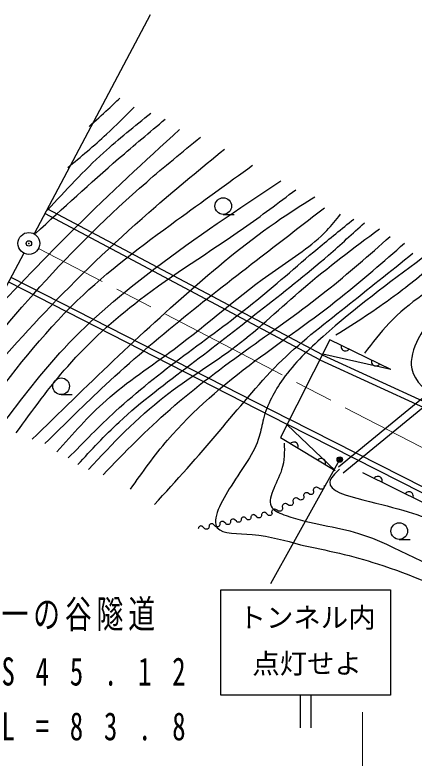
# Model space of a CAD drawing. Units: millimetres, scale not verified. Extents: x 40000 to 680000, y 20000 to 380000.
# Drawn here: x 79830 to 116266, y 250447 to 318247 of the extents above; entities that cross this region are included whole.
import ezdxf
from ezdxf.enums import TextEntityAlignment as Align

# ---------------------------------------------------------------- set-up
doc = ezdxf.new("R2010")
doc.units = ezdxf.units.MM
doc.header["$LTSCALE"] = 1000
doc.header["$PDMODE"] = 32
doc.header["$PDSIZE"] = 500
doc.linetypes.add('CHAIN', pattern=[18.5, 12, -1.5, 3.5, -1.5])
for name, color, linetype, lineweight in [('M-BGD', 7, 'Continuous', 25), ('M-BMK', 2, 'CHAIN', 13), ('M-BMK-SRVR', 3, 'Continuous', 25), ('M-STR-HTXT', 7, 'Continuous', 13), ('M-STR-STRC', 7, 'Continuous', 25)]:
    doc.layers.add(name, color=color, linetype=linetype, lineweight=lineweight)
doc.layers.add('M-OTRS', color=6, linetype='Continuous')
doc.layers.add('M-STR-STR1', color=1, linetype='Continuous')
doc.styles.add('ＭＳ ゴシック', font='')
doc.styles.get('ＭＳ ゴシック').set_extended_font_data('MS Gothic')

msp = doc.modelspace()

# ---------------------------------------------------------------- linework, layer by layer
at = {"layer": 'M-BGD'}
for p, q in [((107890, 287232), (82791, 300566)), ((107665, 286785), (82556, 300124)), ((98850, 300047), (99850, 300047)), ((79476, 294335), (104870, 281355)), ((79249, 293890), (104643, 280910)), ((108587, 288611), (104079, 279689)), ((114127, 285887), (108587, 288611)), ((107873, 287240), (117434, 282867)), ((114127, 285887), (107925, 287299)), ((107665, 286785), (117226, 282413)), ((84055, 283609), (85055, 283609)), ((109353, 277021), (116954, 283261)), ((109797, 276480), (117398, 282720)), ((104667, 280852), (109057, 276684)), ((104079, 279689), (109057, 276684)), ((114907, 270398), (115907, 270398))]:
    msp.add_line(p, q, dxfattribs=at)
for points in [[(380721, 288402), (329833, 298730), (317565, 300697), (307260, 301352), (292539, 301727), (278770, 301352), (267155, 300041), (253374, 297980), (242981, 295452), (229387, 291608), (220108, 288421), (169942, 270011), (160873, 267351), (152066, 265930), (144296, 266025), (137003, 266877), (129989, 268773), (123180, 271515), (104644, 280909)], [(380820, 288892), (329922, 299222), (317621, 301194), (307282, 301851), (292539, 302227), (278735, 301851), (267090, 300537), (253277, 298471), (242854, 295935), (229237, 292085), (219940, 288892), (169786, 270487), (160762, 267839), (152029, 266431), (144328, 266525), (137097, 267370), (130148, 269248), (123387, 271971), (104870, 281355)], [(111558, 276513), (122936, 270871), (129826, 267884), (136842, 266035), (144238, 265040), (152250, 264992), (161036, 266414), (170234, 269117), (203735, 281206), (212032, 284145), (220566, 287274), (229810, 290498), (243337, 294670), (253815, 296946), (267342, 299269), (278862, 300407), (292531, 300928), (307276, 300549), (317531, 299601), (329621, 297515), (380476, 287457)], [(109613, 288106), (109600, 288006), (109607, 287913), (109644, 287806), (109694, 287728), (109766, 287656), (109881, 287600), (109982, 287586), (110075, 287594), (110182, 287631), (110260, 287681), (110331, 287753)], [(112383, 286745), (112370, 286644), (112378, 286551), (112414, 286444), (112465, 286366), (112537, 286295), (112652, 286238), (112752, 286225), (112845, 286233), (112952, 286269), (113030, 286320), (113101, 286392)], [(105666, 278731), (105688, 278830), (105689, 278923), (105662, 279033), (105618, 279116), (105552, 279193), (105443, 279259), (105344, 279281), (105251, 279281), (105141, 279254), (105058, 279211), (104981, 279145)], [(108155, 277229), (108177, 277328), (108177, 277421), (108150, 277531), (108106, 277613), (108041, 277690), (107931, 277756), (107832, 277779), (107739, 277779), (107629, 277752), (107547, 277708), (107470, 277642)], [(113338, 275630), (113352, 275730), (113345, 275823), (113309, 275930), (113259, 276009), (113187, 276080), (113072, 276137), (112972, 276151), (112879, 276143), (112772, 276107), (112693, 276057), (112622, 275985)], [(108051, 275324), (108063, 275255), (108054, 275176), (108036, 275117), (108007, 275077), (107959, 275026), (107882, 274985), (107813, 274974), (107764, 274973), (107704, 274991), (107635, 275029), (107455, 275133), (107366, 275161), (107317, 275160), (107248, 275148), (107190, 275118), (107122, 275057), (107084, 274987), (107066, 274928), (107067, 274879), (107078, 274810)], [(107078, 274810), (107089, 274748), (107081, 274676), (107065, 274622), (107039, 274586), (106995, 274540), (106924, 274502), (106862, 274492), (106817, 274491), (106763, 274508), (106700, 274542), (106536, 274637), (106455, 274662), (106411, 274661), (106348, 274651), (106295, 274623), (106234, 274568), (106199, 274504), (106183, 274450), (106184, 274406), (106194, 274343)], [(116183, 274219), (116197, 274319), (116190, 274412), (116153, 274520), (116103, 274598), (116031, 274670), (115917, 274726), (115816, 274740), (115723, 274733), (115616, 274697), (115538, 274646), (115466, 274575)], [(106194, 274343), (106205, 274275), (106197, 274196), (106179, 274136), (106150, 274096), (106102, 274046), (106024, 274005), (105956, 273994), (105906, 273993), (105847, 274011), (105777, 274049), (105598, 274153), (105509, 274181), (105460, 274180), (105391, 274168), (105333, 274137), (105265, 274077), (105227, 274007), (105209, 273948), (105210, 273899), (105221, 273830)], [(104248, 273316), (104260, 273248), (104252, 273169), (104233, 273109), (104205, 273069), (104156, 273019), (104079, 272978), (104010, 272967), (103961, 272966), (103901, 272984), (103832, 273022), (103652, 273126), (103563, 273154), (103514, 273153), (103445, 273141), (103387, 273111), (103319, 273050), (103281, 272980), (103263, 272921), (103264, 272872), (103276, 272803)], [(105221, 273830), (105233, 273761), (105224, 273682), (105206, 273623), (105177, 273583), (105129, 273533), (105051, 273492), (104983, 273480), (104934, 273479), (104874, 273497), (104804, 273535), (104625, 273640), (104536, 273667), (104487, 273666), (104418, 273655), (104360, 273624), (104292, 273563), (104254, 273494), (104236, 273434), (104237, 273385), (104248, 273316)], [(102339, 272614), (102333, 272551), (102306, 272484), (102275, 272437), (102241, 272409), (102186, 272376), (102108, 272359), (102045, 272366), (102002, 272378), (101954, 272408), (101902, 272458), (101771, 272594), (101700, 272640), (101656, 272651), (101593, 272658), (101535, 272645), (101461, 272609), (101411, 272557), (101380, 272509), (101369, 272466), (101362, 272403)], [(103317, 272825), (103310, 272762), (103284, 272695), (103253, 272647), (103218, 272619), (103164, 272587), (103085, 272570), (103023, 272577), (102979, 272588), (102932, 272619), (102880, 272669), (102748, 272805), (102677, 272851), (102634, 272862), (102571, 272869), (102512, 272856), (102438, 272819), (102388, 272768), (102357, 272720), (102346, 272677), (102339, 272614)], [(99505, 272003), (99498, 271940), (99471, 271873), (99441, 271825), (99406, 271797), (99351, 271765), (99273, 271748), (99210, 271755), (99167, 271766), (99119, 271797), (99068, 271847), (98936, 271982), (98865, 272028), (98822, 272039), (98759, 272046), (98700, 272034), (98626, 271997), (98576, 271945), (98545, 271898), (98534, 271855), (98527, 271792)], [(100482, 272213), (100475, 272151), (100449, 272083), (100418, 272036), (100383, 272008), (100329, 271976), (100251, 271959), (100188, 271966), (100144, 271977), (100097, 272008), (100045, 272058), (99914, 272193), (99842, 272239), (99799, 272250), (99736, 272257), (99678, 272244), (99604, 272208), (99553, 272156), (99523, 272109), (99512, 272065), (99505, 272003)], [(101362, 272403), (101356, 272347), (101332, 272286), (101304, 272243), (101273, 272218), (101224, 272189), (101154, 272174), (101097, 272180), (101058, 272190), (101015, 272218), (100969, 272263), (100850, 272385), (100786, 272426), (100747, 272436), (100691, 272443), (100638, 272431), (100571, 272398), (100526, 272352), (100498, 272309), (100488, 272270), (100482, 272213)], [(97550, 271581), (97543, 271518), (97516, 271451), (97486, 271403), (97451, 271375), (97396, 271343), (97318, 271326), (97255, 271333), (97212, 271344), (97164, 271375), (97113, 271425), (96981, 271561), (96910, 271607), (96866, 271618), (96804, 271625), (96745, 271612), (96671, 271576), (96621, 271524), (96590, 271476), (96579, 271433), (96572, 271370)], [(98527, 271792), (98520, 271729), (98494, 271662), (98463, 271614), (98428, 271586), (98374, 271554), (98296, 271537), (98233, 271544), (98189, 271555), (98142, 271586), (98090, 271636), (97959, 271771), (97887, 271817), (97844, 271829), (97781, 271835), (97722, 271823), (97648, 271786), (97598, 271735), (97568, 271687), (97556, 271644), (97550, 271581)]]:
    msp.add_lwpolyline(points, dxfattribs=at)
for centre in [(98850, 300807), (84055, 284369), (114907, 271158)]:
    msp.add_circle(centre, 760, dxfattribs=at)
for points, knots in [([(86606, 308079), (87193, 308600), (87781, 309121), (88357, 309655), (88710, 309982), (89058, 310315), (89407, 310647)], [0, 0, 0, 0, 1, 1, 1, 2, 2, 2, 2]), ([(82797, 300434), (84461, 302232), (86125, 304030), (87930, 305676), (89312, 306937), (90778, 308108), (92243, 309279)], [0, 0, 0, 0, 1, 1, 1, 2, 2, 2, 2]), ([(84654, 304311), (85856, 305309), (87058, 306308), (88203, 307368), (89061, 308164), (89888, 308995), (90714, 309825)], [0, 0, 0, 0, 1, 1, 1, 2, 2, 2, 2]), ([(81705, 298305), (84213, 300605), (86721, 302905), (89295, 305130), (90701, 306346), (92127, 307540), (93554, 308733)], [0, 0, 0, 0, 1, 1, 1, 2, 2, 2, 2]), ([(77282, 290497), (79964, 293330), (82646, 296163), (85418, 298905), (88493, 301947), (91678, 304876), (94864, 307805)], [0, 0, 0, 0, 1, 1, 1, 2, 2, 2, 2]), ([(73590, 283273), (76368, 286712), (79147, 290150), (82111, 293429), (85166, 296807), (88419, 300016), (91859, 303001), (93465, 304395), (95113, 305741), (96761, 307087)], [0, 0, 0, 0, 1, 1, 1, 2, 2, 2, 3, 3, 3, 3]), ([(75153, 282852), (77748, 285823), (80344, 288794), (83070, 291643), (86123, 294834), (89340, 297871), (92680, 300762), (94742, 302546), (96850, 304275), (98959, 306003)], [0, 0, 0, 0, 1, 1, 1, 2, 2, 2, 3, 3, 3, 3]), ([(76846, 281924), (79581, 285505), (82316, 289085), (85527, 292189), (88309, 294879), (91448, 297210), (94591, 299506), (96901, 301193), (99213, 302861), (101525, 304529)], [0, 0, 0, 0, 1, 1, 1, 2, 2, 2, 3, 3, 3, 3]), ([(78647, 280832), (80466, 283230), (82284, 285628), (84326, 287821), (86835, 290516), (89680, 292904), (92625, 295138), (96342, 297958), (100217, 300534), (104092, 303109)], [0, 0, 0, 0, 1, 1, 1, 2, 2, 2, 3, 3, 3, 3]), ([(79958, 280122), (81461, 282195), (82964, 284267), (84654, 286183), (86621, 288413), (88842, 290431), (91206, 292244), (94262, 294587), (97558, 296587), (100706, 298796), (102315, 299924), (103886, 301107), (105457, 302290)], [0, 0, 0, 0, 1, 1, 1, 2, 2, 2, 3, 3, 3, 4, 4, 4, 4]), ([(81411, 279532), (86336, 284338), (91261, 289144), (96469, 293657), (99082, 295921), (101766, 298110), (104641, 300019), (105486, 300580), (106347, 301116), (107209, 301653)], [0, 0, 0, 0, 1, 1, 1, 2, 2, 2, 3, 3, 3, 3]), ([(82579, 279140), (84397, 280944), (86216, 282748), (88093, 284491), (90401, 286632), (92798, 288679), (95246, 290660), (97565, 292537), (99929, 294353), (102290, 296175), (104221, 297665), (106149, 299159), (108077, 300652)], [0, 0, 0, 0, 1, 1, 1, 2, 2, 2, 3, 3, 3, 4, 4, 4, 4]), ([(83671, 278375), (85103, 280008), (86535, 281641), (88148, 283071), (90086, 284789), (92286, 286214), (94373, 287767), (97506, 290099), (100384, 292721), (103600, 294974), (105226, 296113), (106939, 297157), (108296, 298578), (108740, 299042), (109146, 299547), (109552, 300052)], [0, 0, 0, 0, 1, 1, 1, 2, 2, 2, 3, 3, 3, 4, 4, 4, 5, 5, 5, 5]), ([(84708, 277829), (86120, 279277), (87533, 280724), (89022, 282088), (90995, 283895), (93103, 285556), (95246, 287166), (97346, 288744), (99480, 290274), (101525, 291916), (103548, 293540), (105486, 295273), (107477, 296940), (108558, 297844), (109655, 298730), (110753, 299615)], [0, 0, 0, 0, 1, 1, 1, 2, 2, 2, 3, 3, 3, 4, 4, 4, 5, 5, 5, 5]), ([(85582, 277229), (86808, 278553), (88033, 279878), (89349, 281105), (91381, 283000), (93628, 284661), (95847, 286347), (97957, 287950), (100041, 289576), (102126, 291206), (104266, 292880), (106408, 294558), (108460, 296339), (109569, 297302), (110652, 298295), (111736, 299287)], [0, 0, 0, 0, 1, 1, 1, 2, 2, 2, 3, 3, 3, 4, 4, 4, 5, 5, 5, 5]), ([(86547, 276789), (88758, 279135), (90969, 281481), (93493, 283443), (95592, 285075), (97908, 286442), (100030, 288054), (102170, 289681), (104113, 291557), (106158, 293307), (108392, 295217), (110748, 296976), (113104, 298735)], [0, 0, 0, 0, 1, 1, 1, 2, 2, 2, 3, 3, 3, 4, 4, 4, 4]), ([(87875, 276300), (89865, 278340), (91854, 280379), (93990, 282252), (96309, 284285), (98800, 286122), (101307, 287930), (103642, 289615), (105992, 291275), (108241, 293063), (110241, 294652), (112162, 296342), (114083, 298032)], [0, 0, 0, 0, 1, 1, 1, 2, 2, 2, 3, 3, 3, 4, 4, 4, 4]), ([(90387, 274990), (91473, 276518), (92560, 278047), (93772, 279467), (96092, 282187), (98872, 284511), (101744, 286675), (104341, 288631), (107013, 290457), (109552, 292462), (111555, 294044), (113474, 295738), (115394, 297431)], [0, 0, 0, 0, 1, 1, 1, 2, 2, 2, 3, 3, 3, 4, 4, 4, 4]), ([(92571, 273570), (94561, 275766), (96552, 277961), (98468, 280232), (100234, 282325), (101936, 284482), (103873, 286402), (105767, 288278), (107886, 289929), (109988, 291589), (112056, 293221), (114107, 294862), (116158, 296503)], [0, 0, 0, 0, 1, 1, 1, 2, 2, 2, 3, 3, 3, 4, 4, 4, 4]), ([(117032, 296071), (113941, 293777), (110851, 291483), (107968, 288918), (106637, 287734), (105351, 286492), (104310, 285041), (103513, 283932), (102860, 282700), (102508, 281383), (102372, 280855), (102286, 280313), (102126, 279800), (101666, 278182), (100673, 277022), (99560, 275268), (98694, 273900), (97726, 272171), (98304, 271446), (98760, 270874), (100228, 270934), (101471, 270845), (103202, 270704), (104504, 270287), (105893, 269917), (108262, 269411), (110640, 268918), (112937, 268170), (116008, 267190), (118942, 265818), (122001, 264730), (123989, 264022), (126030, 263435), (128114, 263201), (128893, 263114), (129677, 263075), (130462, 263037)], [0, 0, 0, 0, 1, 1, 1, 2, 2, 2, 3, 3, 3, 4, 4, 4, 5, 5, 5, 6, 6, 6, 7, 7, 7, 8, 8, 8, 9, 9, 9, 10, 10, 10, 11, 11, 11, 12, 12, 12, 12]), ([(109135, 289046), (110934, 290194), (112733, 291341), (114446, 292606), (115826, 293626), (117150, 294721), (118473, 295817)], [0, 0, 0, 0, 1, 1, 1, 2, 2, 2, 2]), ([(120361, 294870), (118077, 293448), (115792, 292027), (113973, 290119), (113165, 289273), (112450, 288331), (111734, 287389)], [0, 0, 0, 0, 1, 1, 1, 2, 2, 2, 2]), ([(121835, 293778), (119823, 292369), (117812, 290961), (116648, 288700), (116200, 287829), (115878, 286831), (116047, 285970), (116280, 284788), (117438, 283863), (118559, 283076), (120093, 281987), (121531, 281164), (123091, 280509), (125466, 279549), (127864, 278843), (130298, 278052), (131728, 277588), (133170, 277095), (134393, 276251), (134713, 276030), (135017, 275785), (135322, 275541)], [0, 0, 0, 0, 1, 1, 1, 2, 2, 2, 3, 3, 3, 4, 4, 4, 5, 5, 5, 6, 6, 6, 7, 7, 7, 7]), ([(104407, 279182), (104433, 278392), (104459, 277601), (104174, 276731), (103762, 275475), (102702, 274055), (103298, 273287), (103544, 272971), (104069, 272766), (104582, 272587), (106919, 271755), (109080, 271602), (111178, 270953), (114614, 269889), (117878, 267493), (121508, 266809), (122351, 266650), (123214, 266583), (124077, 266517)], [0, 0, 0, 0, 1, 1, 1, 2, 2, 2, 3, 3, 3, 4, 4, 4, 5, 5, 5, 6, 6, 6, 6]), ([(109441, 276797), (109036, 276394), (108631, 275992), (108567, 275650), (108416, 274838), (110184, 274365), (111570, 274012), (113309, 273569), (114445, 273316), (115720, 272920), (116751, 272600), (117874, 272187), (118996, 271773)], [0, 0, 0, 0, 1, 1, 1, 2, 2, 2, 3, 3, 3, 4, 4, 4, 4])]:
    msp.add_open_spline(points, degree=3, knots=knots, dxfattribs=at)
at = {"layer": 'M-BMK'}
msp.add_line((120633, 276885), (81997, 296937), dxfattribs=at)
at = {"layer": 'M-BMK-SRVR'}
for p, q in [((92172, 318247), (81578, 298281)), ((80641, 296514), (68449, 273535))]:
    msp.add_line(p, q, dxfattribs=at)
msp.add_circle((81110, 297398), 1000, dxfattribs=at)
at = {"layer": 'M-OTRS'}
msp.add_point((81110, 297398), dxfattribs=at)
at = {"layer": 'M-STR-HTXT'}
msp.add_line((111558, 254650), (111558, 247767), dxfattribs=at)
at = {"layer": 'M-STR-STRC'}
for p, q in [((103193, 266363), (109482, 277683)), ((111103, 263981), (112077, 263862)), ((105854, 256204), (105854, 253204)), ((106854, 256204), (106854, 253204))]:
    msp.add_line(p, q, dxfattribs=at)
msp.add_lwpolyline([(98627, 265813), (114121, 265813), (114121, 256204), (98627, 256204)], close=True, dxfattribs=at)
for radius in [250, 150, 50]:
    msp.add_circle((109482, 277683), radius, dxfattribs=at)

# ---------------------------------------------------------------- texts
at = {"layer": 'M-STR-STR1', "char_height": 2566, "attachment_point": 7, "style": 'ＭＳ ゴシック'}
for s, insert in [('\\T1.18;\\W0.7;一の谷隧道', (78611, 262029)), ('\\T2.55;\\W0.7;S45.12', (78611, 257029)), ('\\T2.55;\\W0.7;L=83.8', (78611, 252029))]:
    msp.add_mtext(s, dxfattribs=dict(at, insert=insert))
at = {"layer": 'M-STR-STRC', "style": 'ＭＳ ゴシック'}
for s, p in [('トンネル内', (100249, 261806)), ('点灯せよ', (101499, 257608))]:
    msp.add_text(s, height=1833, dxfattribs=at).set_placement(p, align=Align.BOTTOM_LEFT)

doc.saveas('drawing.dxf')
